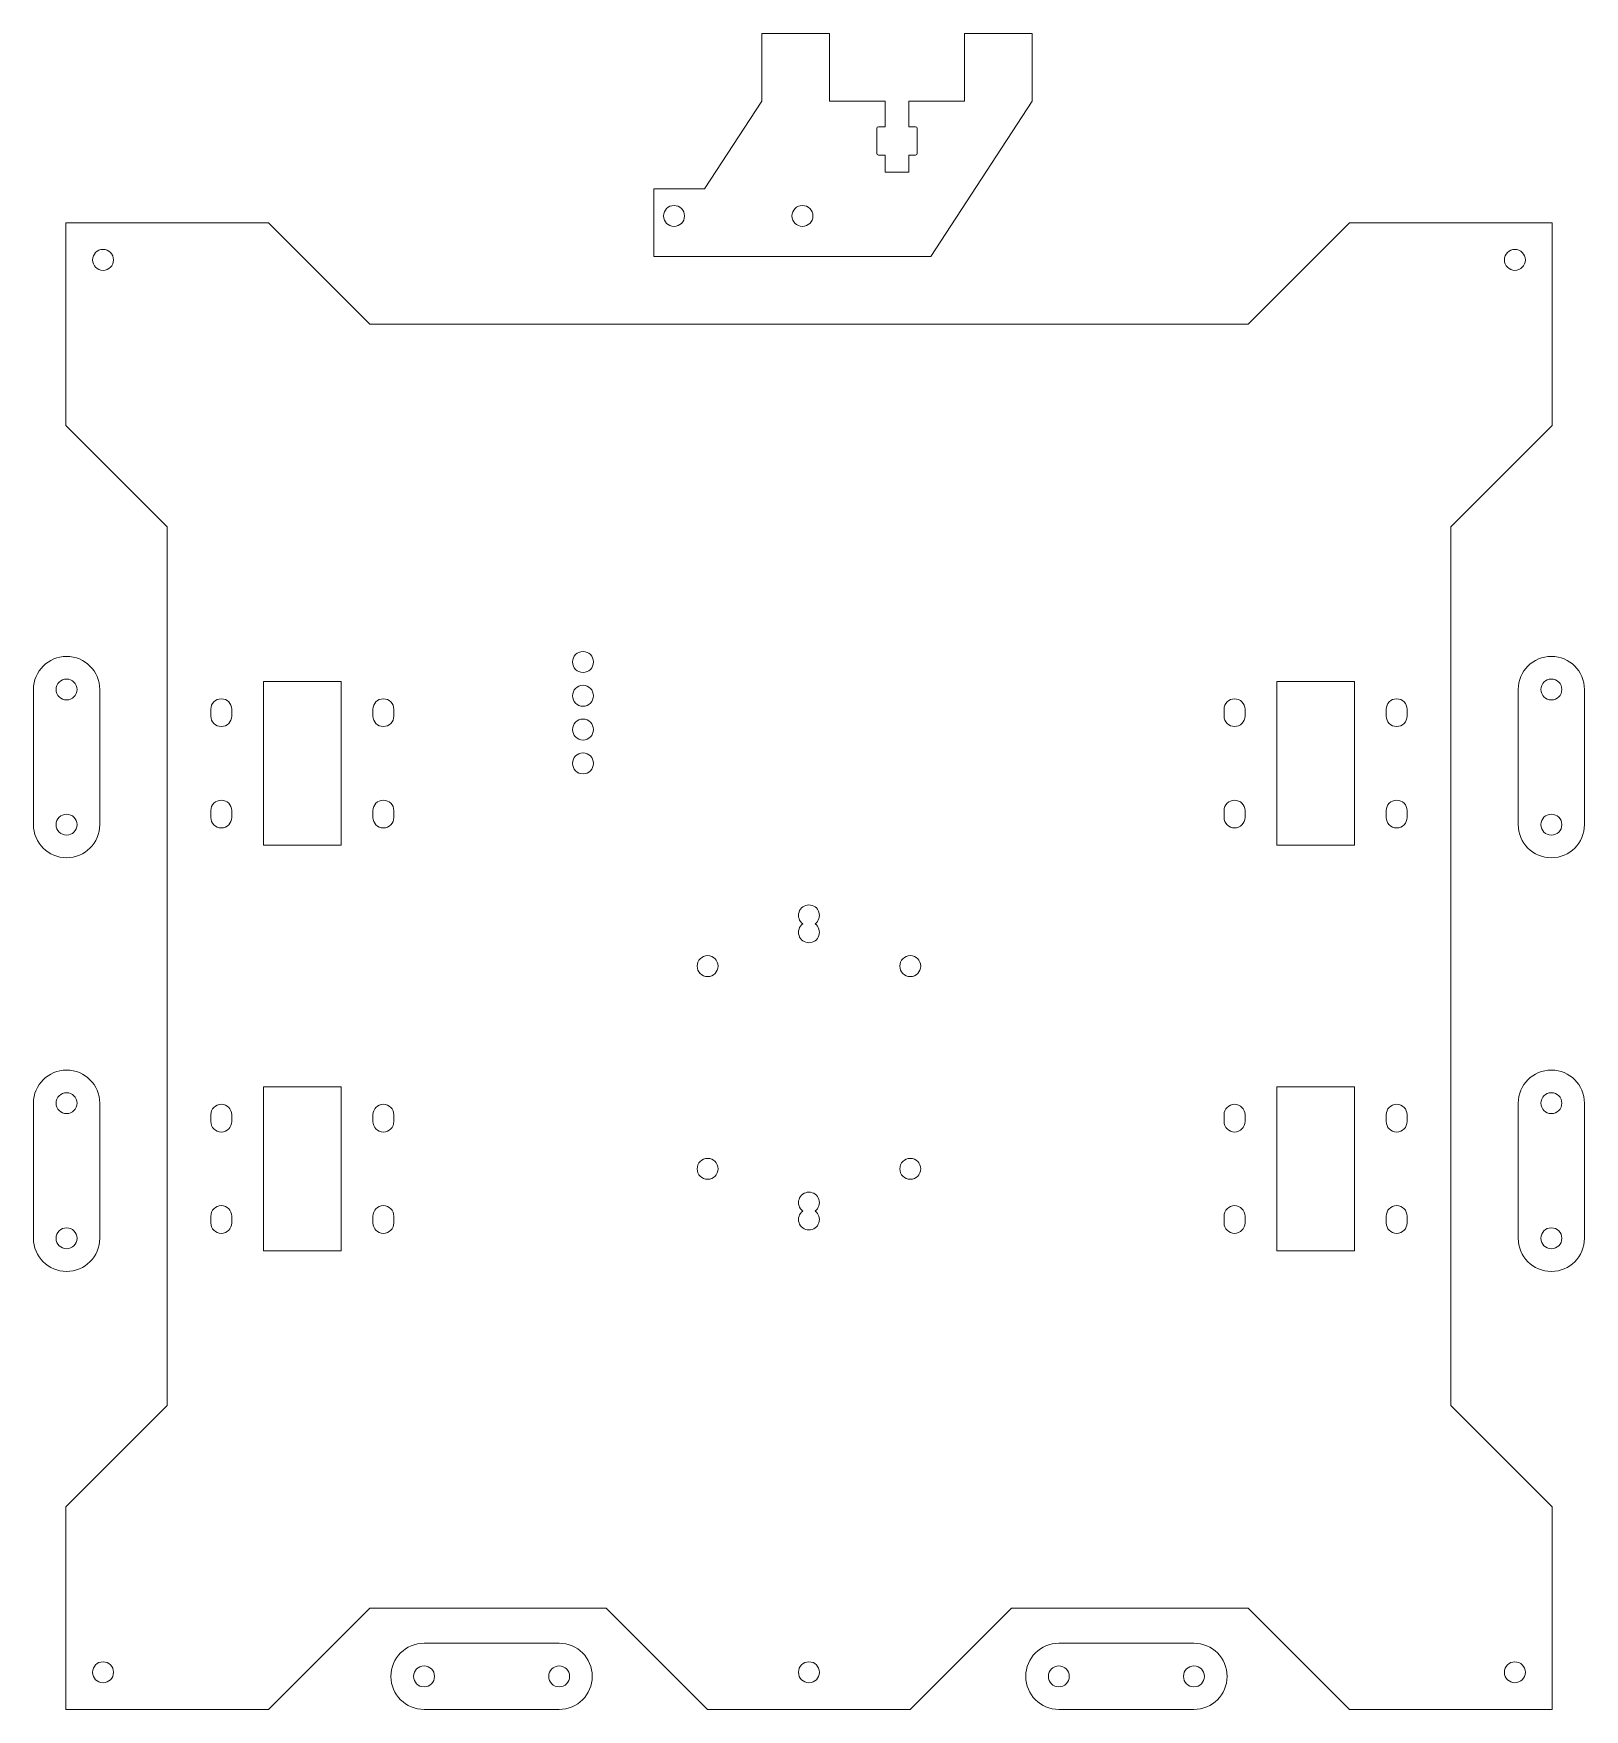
# Model space of a CAD drawing. Header units: millimetres. Extents: x 4 to 234, y 8 to 256.
import ezdxf

# ---------------------------------------------------------------- set-up
doc = ezdxf.new("R2010")
doc.units = ezdxf.units.MM

msp = doc.modelspace()

# ---------------------------------------------------------------- linework, layer by layer
at = {"color": 7, "linetype": 'Continuous', "lineweight": 15}
for p, q in [((111.98, 246.47), (111.98, 256.47)), ((111.98, 256.47), (121.98, 256.47)), ((121.98, 256.47), (121.98, 246.47)), ((141.98, 256.47), (151.98, 256.47)), ((141.98, 246.47), (141.98, 256.47)), ((151.98, 256.47), (151.98, 246.47)), ((103.5, 233.47), (111.98, 246.47)), ((121.98, 246.47), (130.23, 246.47)), ((130.23, 242.67), (130.23, 246.47)), ((133.73, 246.47), (133.73, 242.67)), ((133.73, 246.47), (141.98, 246.47)), ((151.98, 246.47), (136.98, 223.47)), ((128.98, 238.72), (128.98, 242.42)), ((129.23, 242.67), (130.23, 242.67)), ((133.73, 242.67), (134.73, 242.67)), ((134.98, 242.42), (134.98, 238.72)), ((130.23, 238.47), (129.23, 238.47)), ((130.23, 235.97), (130.23, 238.47)), ((133.73, 238.47), (133.73, 235.97)), ((134.73, 238.47), (133.73, 238.47)), ((133.73, 235.97), (130.23, 235.97)), ((95.98, 223.47), (95.98, 233.47)), ((95.98, 233.47), (103.5, 233.47)), ((38.95, 228.47), (8.95, 228.47)), ((8.95, 228.47), (8.95, 198.47)), ((38.95, 228.47), (53.95, 213.47)), ((198.95, 228.47), (183.95, 213.47)), ((228.95, 228.47), (198.95, 228.47)), ((228.95, 198.47), (228.95, 228.47)), ((136.98, 223.47), (95.98, 223.47)), ((53.95, 213.47), (183.95, 213.47)), ((8.95, 198.47), (23.95, 183.47)), ((228.95, 198.47), (213.95, 183.47)), ((23.95, 183.47), (23.95, 53.47)), ((213.95, 183.47), (213.95, 53.47)), ((4.15, 159.4), (4.15, 139.4)), ((13.95, 139.4), (13.95, 159.4)), ((38.2, 160.59), (38.2, 136.34)), ((49.7, 160.59), (38.2, 160.59)), ((49.7, 136.34), (49.7, 160.59)), ((199.7, 160.59), (188.2, 160.59)), ((188.2, 160.59), (188.2, 136.34)), ((199.7, 136.34), (199.7, 160.59)), ((223.95, 159.4), (223.95, 139.4)), ((233.75, 139.4), (233.75, 159.4)), ((30.4, 156.47), (30.4, 155.47)), ((33.5, 155.47), (33.5, 156.47)), ((54.4, 156.47), (54.4, 155.47)), ((57.5, 155.47), (57.5, 156.47)), ((180.4, 156.47), (180.4, 155.47)), ((183.5, 155.47), (183.5, 156.47)), ((204.4, 156.47), (204.4, 155.47)), ((207.5, 155.47), (207.5, 156.47)), ((30.4, 141.47), (30.4, 140.47)), ((33.5, 140.47), (33.5, 141.47)), ((54.4, 141.47), (54.4, 140.47)), ((57.5, 140.47), (57.5, 141.47)), ((180.4, 141.47), (180.4, 140.47)), ((183.5, 140.47), (183.5, 141.47)), ((204.4, 141.47), (204.4, 140.47)), ((207.5, 140.47), (207.5, 141.47)), ((38.2, 136.34), (49.7, 136.34)), ((188.2, 136.34), (199.7, 136.34)), ((49.7, 100.59), (38.2, 100.59)), ((38.2, 100.59), (38.2, 76.34)), ((49.7, 76.34), (49.7, 100.59)), ((199.7, 100.59), (188.2, 100.59)), ((188.2, 100.59), (188.2, 76.34)), ((199.7, 76.34), (199.7, 100.59)), ((4.15, 98.19), (4.15, 78.19)), ((13.95, 78.19), (13.95, 98.19)), ((223.95, 98.19), (223.95, 78.19)), ((233.75, 78.19), (233.75, 98.19)), ((30.4, 96.47), (30.4, 95.47)), ((33.5, 95.47), (33.5, 96.47)), ((54.4, 96.47), (54.4, 95.47)), ((57.5, 95.47), (57.5, 96.47)), ((180.4, 96.47), (180.4, 95.47)), ((183.5, 95.47), (183.5, 96.47)), ((204.4, 96.47), (204.4, 95.47)), ((207.5, 95.47), (207.5, 96.47)), ((30.4, 81.47), (30.4, 80.47)), ((33.5, 80.47), (33.5, 81.47)), ((54.4, 81.47), (54.4, 80.47)), ((57.5, 80.47), (57.5, 81.47)), ((180.4, 81.47), (180.4, 80.47)), ((183.5, 80.47), (183.5, 81.47)), ((204.4, 81.47), (204.4, 80.47)), ((207.5, 80.47), (207.5, 81.47)), ((38.2, 76.34), (49.7, 76.34)), ((188.2, 76.34), (199.7, 76.34)), ((8.95, 38.47), (23.95, 53.47)), ((228.95, 38.47), (213.95, 53.47)), ((8.95, 38.47), (8.95, 8.47)), ((228.95, 8.47), (228.95, 38.47)), ((38.95, 8.47), (53.95, 23.47)), ((53.95, 23.47), (88.95, 23.47)), ((88.95, 23.47), (103.95, 8.47)), ((133.95, 8.47), (148.95, 23.47)), ((148.95, 23.47), (183.95, 23.47)), ((198.95, 8.47), (183.95, 23.47)), ((81.97, 18.27), (61.97, 18.27)), ((175.94, 18.27), (155.94, 18.27)), ((8.95, 8.47), (38.95, 8.47)), ((61.97, 8.47), (81.97, 8.47)), ((103.95, 8.47), (133.95, 8.47)), ((155.94, 8.47), (175.94, 8.47)), ((198.95, 8.47), (228.95, 8.47))]:
    msp.add_line(p, q, dxfattribs=at)
for centre in [(98.98, 229.47), (117.98, 229.47), (14.45, 222.97), (223.45, 222.97), (85.5, 163.47), (9.05, 159.4), (85.5, 158.47), (228.85, 159.4), (85.5, 153.47), (85.5, 148.47), (9.05, 139.4), (228.85, 139.4), (103.95, 118.47), (133.95, 118.47), (9.05, 98.19), (228.85, 98.19), (103.95, 88.47), (133.95, 88.47), (9.05, 78.19), (228.85, 78.19), (14.45, 13.97), (61.97, 13.37), (81.97, 13.37), (118.95, 13.97), (155.94, 13.37), (175.94, 13.37), (223.45, 13.97)]:
    msp.add_circle(centre, 1.55, dxfattribs=at)
for centre, radius, start, end in [((129.23, 242.42), 0.25, 90, 180), ((134.73, 242.42), 0.25, 0, 90), ((129.23, 238.72), 0.25, 180, 270), ((134.73, 238.72), 0.25, 270, 0), ((9.05, 159.4), 4.9, 0, 180), ((228.85, 159.4), 4.9, 0, 180), ((31.95, 156.47), 1.55, 360, 180), ((55.95, 156.47), 1.55, 0, 180), ((181.95, 156.47), 1.55, 0, 180), ((205.95, 156.47), 1.55, 0, 180), ((31.95, 155.47), 1.55, 180, 0), ((55.95, 155.47), 1.55, 180, 0), ((181.95, 155.47), 1.55, 180, 0), ((205.95, 155.47), 1.55, 180, 0), ((31.95, 141.47), 1.55, 0, 180), ((55.95, 141.47), 1.55, 0, 180), ((181.95, 141.47), 1.55, 0, 180), ((205.95, 141.47), 1.55, 0, 180), ((9.05, 139.4), 4.9, 180, 360), ((31.95, 140.47), 1.55, 180, 360), ((55.95, 140.47), 1.55, 180, 360), ((181.95, 140.47), 1.55, 180, 0), ((205.95, 140.47), 1.55, 180, 0), ((228.85, 139.4), 4.9, 180, 360), ((118.95, 125.97), 1.55, 306.2493, 233.7507), ((118.95, 123.47), 1.55, 126.2493, 53.7507), ((9.05, 98.19), 4.9, 0, 180), ((228.85, 98.19), 4.9, 0, 180), ((31.95, 96.47), 1.55, 0, 180), ((55.95, 96.47), 1.55, 0, 180), ((181.95, 96.47), 1.55, 0, 180), ((205.95, 96.47), 1.55, 0, 180), ((31.95, 95.47), 1.55, 180, 0), ((55.95, 95.47), 1.55, 180, 0), ((181.95, 95.47), 1.55, 180, 0), ((205.95, 95.47), 1.55, 180, 0), ((118.95, 83.47), 1.55, 306.2493, 233.7507), ((31.95, 81.47), 1.55, 0, 180), ((55.95, 81.47), 1.55, 0, 180), ((118.95, 80.97), 1.55, 126.2493, 53.7507), ((181.95, 81.47), 1.55, 0, 180), ((205.95, 81.47), 1.55, 0, 180), ((31.95, 80.47), 1.55, 180, 0), ((55.95, 80.47), 1.55, 180, 0), ((181.95, 80.47), 1.55, 180, 0), ((205.95, 80.47), 1.55, 180, 0), ((9.05, 78.19), 4.9, 180, 360), ((228.85, 78.19), 4.9, 180, 360), ((61.97, 13.37), 4.9, 90, 270), ((81.97, 13.37), 4.9, 270, 90), ((155.94, 13.37), 4.9, 90, 270), ((175.94, 13.37), 4.9, 270, 90)]:
    msp.add_arc(centre, radius, start, end, dxfattribs=at)

doc.saveas('drawing.dxf')
